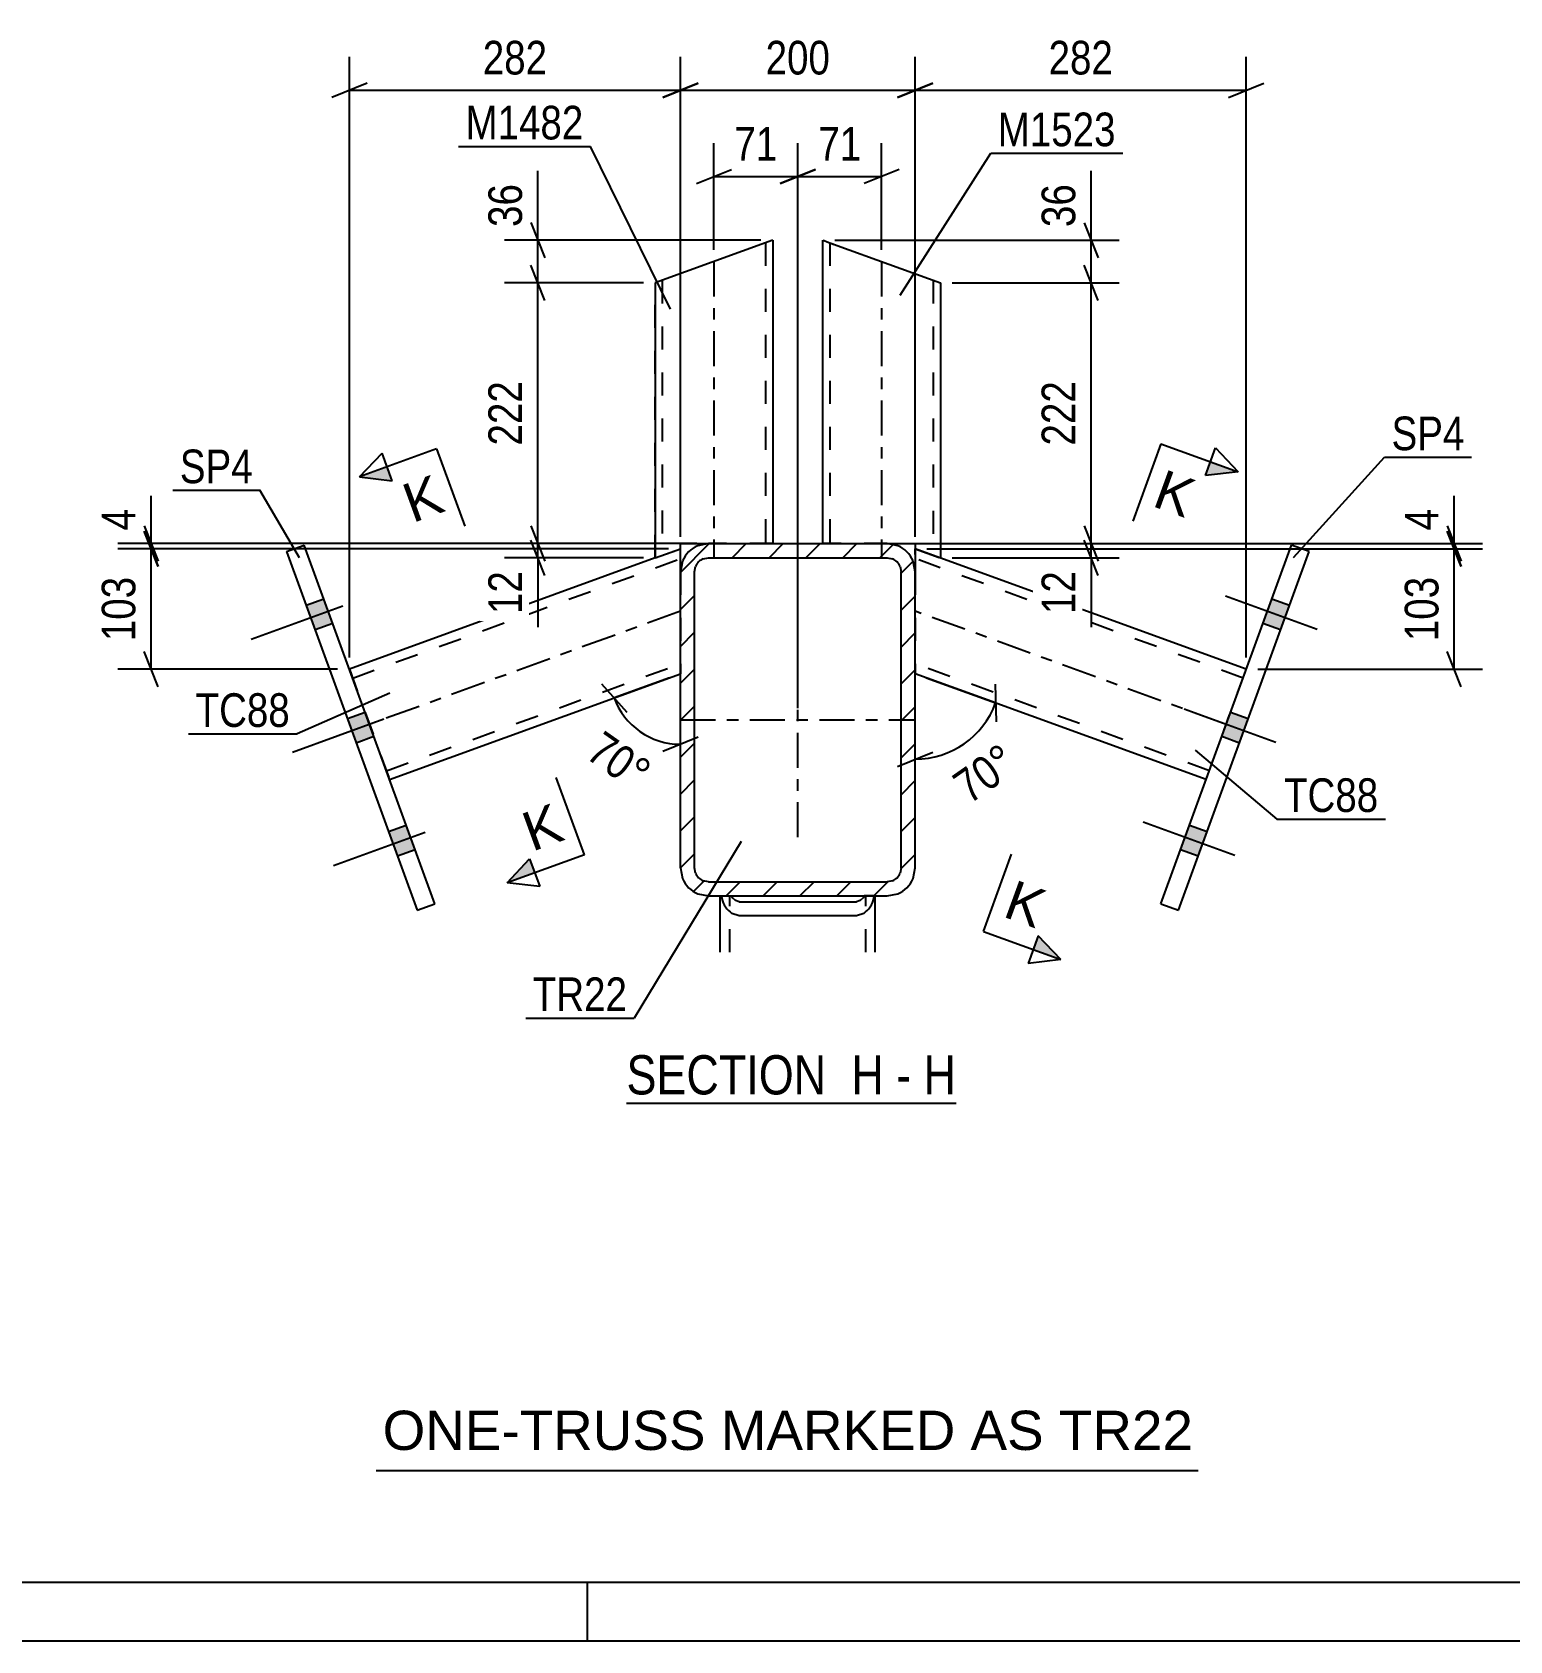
# Model space of a CAD drawing. Header units: millimetres. Extents: x -95 to 746, y -460 to 134.
# Drawn here: x 279 to 404.9, y -460.3 to -323.3 of the extents above; entities that cross this region are included whole.
import ezdxf

# ---------------------------------------------------------------- set-up
doc = ezdxf.new("R2010")
doc.units = ezdxf.units.MM
doc.linetypes.add('DXK_LINE_DOT2', pattern=[3.9198, 1.9599, -1.9599])
doc.linetypes.add('DXK_LINE_DOT3', pattern=[5.9187, 2.979, -0.9799, 0.9799, -0.9799])
doc.styles.add('Arial', font='ARIAL.TTF', dxfattribs={"height": 0.2})
doc.styles.add('Arial Narrow', font='ARIALN.TTF', dxfattribs={"height": 0.2})

# ---------------------------------------------------------------- blocks, each defined once
blk = doc.blocks.new('Unknown-389780219-18 - 38270')
at = {"color": 6, "linetype": 'Continuous'}
blk.add_line((329.62, -414.5), (357.69, -414.5), dxfattribs=at)
at = {"color": 0, "linetype": 'Continuous'}
for points in [[(347.72, -413.75), (347.72, -410.25), (329.62, -410.25), (329.62, -413.75)], [(351.54, -413.75), (351.54, -410.25), (348.77, -410.25), (348.77, -413.75)], [(353.87, -413.75), (353.87, -410.25), (352.59, -410.25), (352.59, -413.75)], [(357.69, -413.75), (357.69, -410.25), (354.92, -410.25), (354.92, -413.75)]]:
    blk.add_wipeout(points, dxfattribs=at)
at = {"color": 7, "linetype": 'Continuous', "style": 'Arial Narrow'}
for s, p in [('SECTION ', (329.62, -413.75)), ('H', (348.77, -413.75)), ('H', (354.92, -413.75)), ('-', (352.59, -413.75))]:
    blk.add_text(s, height=3.34, dxfattribs=at).set_placement(p)
blk = doc.blocks.new('Unknown-389780219-19542')
at = {"color": 5, "linetype": 'Continuous'}
for p, q in [((-89.69, -455.27), (741.31, -455.27)), ((326.31, -460.27), (326.31, -455.27)), ((-94.69, -460.27), (746.31, -460.27))]:
    blk.add_line(p, q, dxfattribs=at)
blk = doc.blocks.new('Unknown-389780219-55906')
at = {"color": 7, "linetype": 'Continuous'}
blk.add_line((308.31, -445.77), (378.31, -445.77), dxfattribs=at)
at = {"color": 7, "style": 'Arial'}
blk.add_text('ONE-TRUSS MARKED AS TR22', height=3.3428, dxfattribs=at).set_placement((308.85, -444.02))
blk = doc.blocks.new('Part-389780219-38313 - 38270')
at = {"color": 2, "linetype": 'Continuous'}
for p, q in [((300.67, -367.53), (302.18, -366.98)), ((313.29, -397.52), (302.18, -366.98)), ((300.67, -367.53), (311.79, -398.07)), ((311.79, -398.07), (313.29, -397.52))]:
    blk.add_line(p, q, dxfattribs=at)
blk = doc.blocks.new('Part-389780219-38289 - 38270')
at = {"color": 2, "linetype": 'Continuous'}
for p, q in [((337.61, -401.64), (337.61, -396.85)), ((337.71, -396.85), (337.74, -397.07)), ((338.65, -397), (338.58, -396.85)), ((338.91, -397.25), (338.65, -397)), ((349.78, -397), (349.52, -397.25)), ((349.85, -396.85), (349.78, -397)), ((350.69, -397.07), (350.72, -396.85)), ((350.81, -401.64), (350.81, -396.85)), ((338.6, -398.33), (339.21, -398.51)), ((339.21, -397.34), (338.91, -397.25)), ((339.21, -397.34), (349.21, -397.34)), ((339.21, -398.51), (349.21, -398.51)), ((349.52, -397.25), (349.21, -397.34)), ((349.21, -398.51), (349.83, -398.33))]:
    blk.add_line(p, q, dxfattribs=at)
at = {"color": 7, "linetype": 'DXK_LINE_DOT2'}
for p, q in [((337.61, -396.85), (337.71, -396.85)), ((337.71, -396.85), (338.58, -396.85)), ((338.41, -401.64), (338.41, -396.85)), ((350.81, -396.85), (349.85, -396.85)), ((350.01, -401.64), (350.01, -396.85))]:
    blk.add_line(p, q, dxfattribs=at)
at = {"color": 2, "linetype": 'Continuous'}
for centre, start, end in [((339.81, -396.58), 193.2949, 235.5336), ((348.62, -396.58), 304.4664, 346.7051)]:
    blk.add_arc(centre, 2.13, start, end, dxfattribs=at)
blk = doc.blocks.new('Bolt-389780219-38487 - 38270')
at = {"linetype": 'Continuous'}
for points in [[(385.33, -374.2), (386.08, -372.13), (384.58, -371.59), (383.82, -373.65)], [(385.33, -374.2), (386.08, -372.13), (384.58, -371.59), (383.82, -373.65)], [(385.33, -374.2), (386.08, -372.13), (384.58, -371.59), (383.82, -373.65)], [(381.82, -383.83), (382.57, -381.76), (381.07, -381.22), (380.32, -383.28)], [(381.82, -383.83), (382.57, -381.76), (381.07, -381.22), (380.32, -383.28)], [(378.32, -393.46), (379.07, -391.4), (377.57, -390.85), (376.81, -392.92)], [(378.32, -393.46), (379.07, -391.4), (377.57, -390.85), (376.81, -392.92)], [(378.32, -393.46), (379.07, -391.4), (377.57, -390.85), (376.81, -392.92)]]:
    blk.add_hatch(color=1, dxfattribs=at).paths.add_polyline_path(points)
at = {"color": 1, "linetype": 'Continuous'}
for p, q in [((388.43, -374.16), (380.63, -371.32)), ((388.43, -374.16), (380.63, -371.32)), ((388.43, -374.16), (380.63, -371.32)), ((386.08, -372.13), (384.58, -371.59)), ((386.08, -372.13), (384.58, -371.59)), ((386.08, -372.13), (384.58, -371.59)), ((385.33, -374.2), (383.82, -373.65)), ((385.33, -374.2), (383.82, -373.65)), ((385.33, -374.2), (383.82, -373.65)), ((384.92, -383.79), (377.12, -380.95)), ((384.92, -383.79), (377.12, -380.95)), ((382.57, -381.76), (381.07, -381.22)), ((382.57, -381.76), (381.07, -381.22)), ((381.82, -383.83), (380.32, -383.28)), ((381.82, -383.83), (380.32, -383.28)), ((381.42, -393.42), (373.62, -390.58)), ((381.42, -393.42), (373.62, -390.58)), ((381.42, -393.42), (373.62, -390.58)), ((379.07, -391.4), (377.57, -390.85)), ((379.07, -391.4), (377.57, -390.85)), ((379.07, -391.4), (377.57, -390.85)), ((378.32, -393.46), (376.81, -392.92)), ((378.32, -393.46), (376.81, -392.92)), ((378.32, -393.46), (376.81, -392.92))]:
    blk.add_line(p, q, dxfattribs=at)
blk = doc.blocks.new('Part-389780219-38314 - 38270')
at = {"color": 2, "linetype": 'Continuous'}
for p, q in [((375.14, -397.52), (386.25, -366.98)), ((387.76, -367.53), (386.25, -366.98)), ((376.64, -398.07), (387.76, -367.53)), ((375.14, -397.52), (376.64, -398.07))]:
    blk.add_line(p, q, dxfattribs=at)
blk = doc.blocks.new('Part-389780219-38306 - 38270')
at = {"color": 2, "linetype": 'Continuous'}
for p, q in [((332.07, -368.07), (306.02, -377.55)), ((334.21, -367.79), (334.21, -367.29)), ((334.21, -369.25), (334.21, -367.79)), ((309.44, -386.95), (334.21, -377.93))]:
    blk.add_line(p, q, dxfattribs=at)
at = {"color": 7, "linetype": 'DXK_LINE_DOT2'}
for p, q in [((306.3, -378.3), (334.21, -368.14)), ((332.07, -368.07), (334.21, -367.29)), ((334.21, -367.79), (334.21, -367.29)), ((334.21, -369.25), (334.21, -377.93)), ((306.02, -377.55), (309.44, -386.95)), ((309.17, -386.2), (334.21, -377.08))]:
    blk.add_line(p, q, dxfattribs=at)
at = {"color": 7, "linetype": 'DXK_LINE_DOT3'}
blk.add_line((334.21, -372.61), (307.73, -382.25), dxfattribs=at)
blk = doc.blocks.new('Part-389780219-38312 - 38270')
at = {"color": 2, "linetype": 'Continuous'}
for p, q in [((354.21, -367.29), (354.21, -368.99)), ((382.4, -377.55), (356, -367.94)), ((354.21, -368.99), (354.21, -369.25)), ((378.98, -386.95), (354.21, -377.93))]:
    blk.add_line(p, q, dxfattribs=at)
at = {"color": 7, "linetype": 'DXK_LINE_DOT2'}
for p, q in [((356, -367.94), (354.21, -367.29)), ((354.21, -367.79), (354.21, -367.29)), ((382.13, -378.3), (354.21, -368.14)), ((354.21, -369.25), (354.21, -377.93)), ((379.26, -386.2), (354.21, -377.08)), ((378.98, -386.95), (382.4, -377.55))]:
    blk.add_line(p, q, dxfattribs=at)
at = {"color": 7, "linetype": 'DXK_LINE_DOT3'}
blk.add_line((380.69, -382.25), (354.21, -372.61), dxfattribs=at)
blk = doc.blocks.new('Part-389780219-38376 - 38270')
at = {"linetype": 'Continuous'}
h = blk.add_hatch(dxfattribs=at)
h.set_pattern_fill('', scale=0.7, style=0, pattern_type=0)
h.set_pattern_definition([(45, (334.2142, -394.455), (-1.57154, 1.57154), [])])
h.paths.add_polyline_path([(334.21, -369.25), (334.21, -394.45), (334.4, -395.37), (334.92, -396.15), (335.7, -396.67), (336.61, -396.85), (351.81, -396.85), (352.73, -396.67), (353.51, -396.15), (354.03, -395.37), (354.21, -394.45), (354.21, -369.25), (354.03, -368.34), (353.51, -367.56), (352.73, -367.04), (351.81, -366.85), (336.61, -366.85), (335.7, -367.04), (334.92, -367.56), (334.4, -368.34)])
h.paths.add_polyline_path([(335.77, -368.41), (336.15, -368.15), (336.61, -368.05), (351.81, -368.05), (352.27, -368.15), (352.66, -368.41), (352.92, -368.8), (353.01, -369.25), (353.01, -394.45), (352.92, -394.91), (352.66, -395.3), (352.27, -395.56), (351.81, -395.65), (336.61, -395.65), (336.15, -395.56), (335.77, -395.3), (335.51, -394.91), (335.41, -394.45), (335.41, -369.25), (335.51, -368.8)])
at = {"color": 2, "linetype": 'Continuous'}
for p, q in [((336.61, -366.85), (335.7, -367.04)), ((336.61, -366.85), (351.81, -366.85)), ((352.73, -367.04), (351.81, -366.85)), ((334.4, -368.34), (334.21, -369.25)), ((336.15, -368.15), (336.61, -368.05)), ((336.61, -368.05), (351.81, -368.05)), ((351.81, -368.05), (352.27, -368.15)), ((354.21, -369.25), (354.03, -368.34)), ((334.21, -394.45), (334.21, -369.25)), ((335.41, -369.25), (335.51, -368.8)), ((335.41, -394.45), (335.41, -369.25)), ((352.92, -368.8), (353.01, -369.25)), ((353.01, -394.45), (353.01, -369.25)), ((354.21, -394.45), (354.21, -369.25)), ((334.21, -394.45), (334.4, -395.37)), ((335.51, -394.91), (335.41, -394.45)), ((336.61, -395.65), (336.15, -395.56)), ((336.61, -395.65), (351.81, -395.65)), ((352.27, -395.56), (351.81, -395.65)), ((353.01, -394.45), (352.92, -394.91)), ((354.03, -395.37), (354.21, -394.45)), ((335.7, -396.67), (336.61, -396.85)), ((336.61, -396.85), (351.81, -396.85)), ((351.81, -396.85), (352.73, -396.67))]:
    blk.add_line(p, q, dxfattribs=at)
at = {"color": 7, "linetype": 'DXK_LINE_DOT3'}
for p, q in [((344.21, -391.85), (344.21, -371.85)), ((334.21, -381.85), (354.21, -381.85))]:
    blk.add_line(p, q, dxfattribs=at)
at = {"color": 2, "linetype": 'Continuous'}
for centre, radius, start, end in [((336.61, -369.25), 2.4, 112.5, 157.5), ((351.81, -369.25), 2.4, 22.5, 67.5), ((336.61, -369.25), 1.2, 112.5, 157.5), ((351.81, -369.25), 1.2, 22.5, 67.5), ((336.61, -394.45), 2.4, 202.5, 247.5), ((336.61, -394.45), 1.2, 202.5, 247.5), ((351.81, -394.45), 1.2, 292.5, 337.5), ((351.81, -394.45), 2.4, 292.5, 337.5)]:
    blk.add_arc(centre, radius, start, end, dxfattribs=at)
blk = doc.blocks.new('Bolt-389780219-38486 - 38270')
at = {"linetype": 'Continuous'}
for points in [[(304.6, -373.65), (303.85, -371.58), (302.35, -372.13), (303.1, -374.2)], [(304.6, -373.65), (303.85, -371.58), (302.35, -372.13), (303.1, -374.2)], [(304.6, -373.65), (303.85, -371.58), (302.35, -372.13), (303.1, -374.2)], [(308.11, -383.28), (307.36, -381.22), (305.85, -381.76), (306.61, -383.83)], [(308.11, -383.28), (307.36, -381.22), (305.85, -381.76), (306.61, -383.83)], [(311.62, -392.92), (310.86, -390.85), (309.36, -391.4), (310.11, -393.46)], [(311.62, -392.92), (310.86, -390.85), (309.36, -391.4), (310.11, -393.46)], [(311.62, -392.92), (310.86, -390.85), (309.36, -391.4), (310.11, -393.46)]]:
    blk.add_hatch(color=1, dxfattribs=at).paths.add_polyline_path(points)
at = {"color": 1, "linetype": 'Continuous'}
for p, q in [((305.45, -372.17), (297.65, -375.01)), ((305.45, -372.17), (297.65, -375.01)), ((305.45, -372.17), (297.65, -375.01)), ((303.85, -371.58), (302.35, -372.13)), ((303.85, -371.58), (302.35, -372.13)), ((303.85, -371.58), (302.35, -372.13)), ((304.6, -373.65), (303.1, -374.2)), ((304.6, -373.65), (303.1, -374.2)), ((304.6, -373.65), (303.1, -374.2)), ((308.96, -381.81), (301.16, -384.64)), ((308.96, -381.81), (301.16, -384.64)), ((307.36, -381.22), (305.85, -381.76)), ((307.36, -381.22), (305.85, -381.76)), ((308.11, -383.28), (306.61, -383.83)), ((308.11, -383.28), (306.61, -383.83)), ((312.46, -391.44), (304.66, -394.28)), ((312.46, -391.44), (304.66, -394.28)), ((312.46, -391.44), (304.66, -394.28)), ((310.86, -390.85), (309.36, -391.4)), ((310.86, -390.85), (309.36, -391.4)), ((310.86, -390.85), (309.36, -391.4)), ((311.62, -392.92), (310.11, -393.46)), ((311.62, -392.92), (310.11, -393.46)), ((311.62, -392.92), (310.11, -393.46))]:
    blk.add_line(p, q, dxfattribs=at)
blk = doc.blocks.new('Part-389780219-51631 - 38270')
at = {"color": 2, "linetype": 'Continuous'}
for p, q in [((346.35, -366.85), (346.35, -341.03)), ((346.35, -341.03), (346.45, -341.06)), ((346.45, -341.06), (346.71, -341.15)), ((346.71, -341.15), (347.55, -341.46)), ((347.55, -341.46), (356.35, -344.66)), ((356.35, -344.66), (356.35, -368.07)), ((351.81, -366.85), (354.21, -366.85)), ((354.21, -366.85), (354.21, -367.29)), ((354.21, -367.29), (356.26, -368.04)), ((356.35, -368.07), (356.26, -368.04))]:
    blk.add_line(p, q, dxfattribs=at)
at = {"color": 7, "linetype": 'DXK_LINE_DOT2'}
for p, q in [((346.71, -341.15), (347.32, -341.38)), ((346.95, -341.24), (346.95, -366.85)), ((346.95, -341.24), (347, -341.26)), ((347.1, -341.29), (347.55, -341.46)), ((355.75, -344.45), (355.75, -367.85)), ((351.81, -366.85), (346.35, -366.85))]:
    blk.add_line(p, q, dxfattribs=at)
at = {"color": 7, "linetype": 'DXK_LINE_DOT3'}
blk.add_line((351.35, -342.84), (351.35, -368.07), dxfattribs=at)
blk = doc.blocks.new('Part-389780219-51632 - 38270')
at = {"color": 2, "linetype": 'Continuous'}
for p, q in [((342.07, -341.02), (332.07, -344.66)), ((342.07, -341.02), (342.07, -366.85)), ((332.07, -344.66), (332.07, -368.07)), ((334.21, -367.29), (334.21, -366.85)), ((334.21, -366.85), (336.61, -366.85)), ((332.07, -368.07), (334.21, -367.29))]:
    blk.add_line(p, q, dxfattribs=at)
at = {"color": 7, "linetype": 'DXK_LINE_DOT2'}
for p, q in [((341.47, -341.24), (341.47, -366.85)), ((332.07, -368.07), (332.07, -344.66)), ((332.67, -344.44), (332.71, -344.42)), ((332.67, -344.44), (332.67, -367.85)), ((334.21, -366.85), (334.21, -366.89)), ((334.21, -366.89), (334.21, -366.85)), ((342.07, -366.85), (336.61, -366.85))]:
    blk.add_line(p, q, dxfattribs=at)
at = {"color": 7, "linetype": 'DXK_LINE_DOT3'}
blk.add_line((337.07, -342.84), (337.07, -368.07), dxfattribs=at)
blk = doc.blocks.new('StraightDimension-389780219-39740 - 38270')
at = {"color": 7, "linetype": 'Continuous'}
for p, q in [((400.12, -366.85), (400.12, -362.78)), ((400.12, -366.85), (400.12, -362.78)), ((399.52, -365.35), (400.72, -368.35)), ((352.81, -366.85), (402.52, -366.85)), ((400.72, -368.79), (399.52, -365.79)), ((400.12, -367.29), (400.12, -366.85)), ((355.21, -367.29), (402.52, -367.29))]:
    blk.add_line(p, q, dxfattribs=at)
at = {"color": 0}
blk.add_wipeout([(399.37, -363.3), (395.17, -363.3), (395.17, -366.33), (399.37, -366.33)], dxfattribs=at)
at = {"color": 3, "style": 'Arial Narrow'}
blk.add_text('4', height=2.86, rotation=90.0002, dxfattribs=at).set_placement((398.77, -365.73))
blk = doc.blocks.new('StraightDimension-389780219-55554 - 38270')
at = {"color": 7, "linetype": 'Continuous'}
for p, q in [((322.07, -341.02), (322.07, -335.11)), ((322.07, -341.02), (322.07, -335.11)), ((321.47, -339.52), (322.67, -342.52)), ((341.07, -341.02), (319.22, -341.02)), ((322.07, -344.66), (322.07, -341.02)), ((322.67, -346.16), (321.47, -343.16)), ((331.07, -344.66), (319.22, -344.66))]:
    blk.add_line(p, q, dxfattribs=at)
at = {"color": 0}
blk.add_wipeout([(321.32, -335.64), (317.12, -335.64), (317.12, -340.49), (321.32, -340.49)], dxfattribs=at)
at = {"color": 3, "style": 'Arial Narrow'}
blk.add_text('36', height=2.863, rotation=90.0002, dxfattribs=at).set_placement((320.72, -339.89))
blk = doc.blocks.new('StraightDimension-389780219-40044 - 38270')
at = {"color": 7, "linetype": 'Continuous'}
for p, q in [((354.21, -366.29), (354.21, -325.41)), ((382.4, -376.55), (382.4, -325.41)), ((355.71, -327.66), (352.71, -328.86)), ((354.21, -328.26), (382.4, -328.26)), ((380.9, -328.86), (383.9, -327.66))]:
    blk.add_line(p, q, dxfattribs=at)
at = {"color": 0}
blk.add_wipeout([(371.65, -327.51), (371.65, -323.31), (364.97, -323.31), (364.97, -327.51)], dxfattribs=at)
at = {"color": 3, "style": 'Arial Narrow'}
blk.add_text('282', height=2.863, dxfattribs=at).set_placement((365.57, -326.91))
blk = doc.blocks.new('AngleDimension-389780219-39851 - 38270')
at = {"color": 7, "linetype": 'Continuous'}
for p, q in [((328.57, -379.99), (334.21, -377.93)), ((334.21, -383.94), (334.21, -377.93)), ((327.49, -378.78), (329.64, -381.19)), ((333.27, -378.27), (328.57, -379.99)), ((335.71, -383.34), (332.71, -384.54))]:
    blk.add_line(p, q, dxfattribs=at)
blk.add_arc((334.21, -377.93), 6.01, 200, 270, dxfattribs=at)
at = {"color": 0}
blk.add_wipeout([(330.49, -388.89), (332.9, -385.45), (327.61, -381.74), (325.2, -385.18)], dxfattribs=at)
at = {"color": 3, "style": 'Arial Narrow'}
blk.add_text('70°', height=2.863, rotation=-35.002, dxfattribs=at).set_placement((326.03, -385.03))
blk = doc.blocks.new('StraightDimension-389780219-39741 - 38270')
at = {"color": 7, "linetype": 'Continuous'}
for p, q in [((399.52, -365.79), (400.72, -368.79)), ((355.21, -367.29), (402.52, -367.29)), ((400.12, -377.55), (400.12, -367.29)), ((400.72, -379.05), (399.52, -376.05)), ((383.4, -377.55), (402.52, -377.55))]:
    blk.add_line(p, q, dxfattribs=at)
at = {"color": 0}
blk.add_wipeout([(399.37, -369.08), (395.17, -369.08), (395.17, -375.76), (399.37, -375.76)], dxfattribs=at)
at = {"color": 3, "style": 'Arial Narrow'}
blk.add_text('103', height=2.863, rotation=90.0002, dxfattribs=at).set_placement((398.77, -375.16))
blk = doc.blocks.new('StraightDimension-389780219-39761 - 38270')
at = {"color": 7, "linetype": 'Continuous'}
for p, q in [((289.14, -366.85), (289.14, -362.78)), ((289.14, -366.85), (289.14, -362.78)), ((288.54, -365.35), (289.74, -368.35)), ((335.61, -366.85), (286.29, -366.85)), ((289.74, -368.79), (288.54, -365.79)), ((289.14, -367.29), (289.14, -366.85)), ((333.21, -367.29), (286.29, -367.29))]:
    blk.add_line(p, q, dxfattribs=at)
at = {"color": 0}
blk.add_wipeout([(288.39, -363.3), (284.19, -363.3), (284.19, -366.33), (288.39, -366.33)], dxfattribs=at)
at = {"color": 3, "style": 'Arial Narrow'}
blk.add_text('4', height=2.86, rotation=90.0002, dxfattribs=at).set_placement((287.79, -365.73))
blk = doc.blocks.new('StraightDimension-389780219-55688 - 38270')
at = {"color": 7, "linetype": 'Continuous'}
for p, q in [((344.21, -380.85), (344.21, -332.75)), ((351.35, -341.84), (351.35, -332.75)), ((342.71, -336.2), (345.71, -335)), ((352.85, -335), (349.85, -336.2)), ((344.21, -335.6), (351.35, -335.6))]:
    blk.add_line(p, q, dxfattribs=at)
at = {"color": 0}
blk.add_wipeout([(350.21, -334.85), (350.21, -330.65), (345.36, -330.65), (345.36, -334.85)], dxfattribs=at)
at = {"color": 3, "style": 'Arial Narrow'}
blk.add_text('71', height=2.863, dxfattribs=at).set_placement((345.96, -334.25))
blk = doc.blocks.new('StraightDimension-389780219-39762 - 38270')
at = {"color": 7, "linetype": 'Continuous'}
for p, q in [((288.54, -365.79), (289.74, -368.79)), ((333.21, -367.29), (286.29, -367.29)), ((289.14, -377.55), (289.14, -367.29)), ((289.74, -379.05), (288.54, -376.05)), ((305.02, -377.55), (286.29, -377.55))]:
    blk.add_line(p, q, dxfattribs=at)
at = {"color": 0}
blk.add_wipeout([(288.39, -369.08), (284.19, -369.08), (284.19, -375.76), (288.39, -375.76)], dxfattribs=at)
at = {"color": 3, "style": 'Arial Narrow'}
blk.add_text('103', height=2.863, rotation=90.0002, dxfattribs=at).set_placement((287.79, -375.16))
blk = doc.blocks.new('AngleDimension-389780219-39845 - 38270')
at = {"color": 7, "linetype": 'Continuous'}
for p, q in [((361.06, -380.42), (354.21, -377.93)), ((354.21, -385.22), (354.21, -377.93)), ((355.15, -378.28), (361.06, -380.42)), ((361.01, -378.81), (361.11, -382.04)), ((352.71, -385.82), (355.71, -384.62))]:
    blk.add_line(p, q, dxfattribs=at)
blk.add_arc((354.21, -377.93), 7.28, 270, 340, dxfattribs=at)
at = {"color": 0}
blk.add_wipeout([(363.96, -386.22), (361.55, -382.78), (356.26, -386.49), (358.67, -389.93)], dxfattribs=at)
at = {"color": 3, "style": 'Arial Narrow'}
blk.add_text('70°', height=2.863, rotation=35.002, dxfattribs=at).set_placement((358.82, -389.09))
blk = doc.blocks.new('StraightDimension-389780219-55626 - 38270')
at = {"color": 7, "linetype": 'Continuous'}
for p, q in [((369.79, -346.16), (368.59, -343.16)), ((357.35, -344.66), (371.59, -344.66)), ((369.19, -366.85), (369.19, -344.66)), ((368.59, -365.35), (369.79, -368.35)), ((355.21, -366.85), (371.59, -366.85))]:
    blk.add_line(p, q, dxfattribs=at)
at = {"color": 0}
blk.add_wipeout([(368.44, -352.42), (364.24, -352.42), (364.24, -359.1), (368.44, -359.1)], dxfattribs=at)
at = {"color": 3, "style": 'Arial Narrow'}
blk.add_text('222', height=2.863, rotation=90.0002, dxfattribs=at).set_placement((367.84, -358.5))
blk = doc.blocks.new('StraightDimension-389780219-40045 - 38270')
at = {"color": 7, "linetype": 'Continuous'}
for p, q in [((334.21, -366.29), (334.21, -325.41)), ((354.21, -366.29), (354.21, -325.41)), ((335.71, -327.66), (332.71, -328.86)), ((334.21, -328.26), (354.21, -328.26)), ((352.71, -328.86), (355.71, -327.66))]:
    blk.add_line(p, q, dxfattribs=at)
at = {"color": 0}
blk.add_wipeout([(347.56, -327.51), (347.56, -323.31), (340.87, -323.31), (340.87, -327.51)], dxfattribs=at)
at = {"color": 3, "style": 'Arial Narrow'}
blk.add_text('200', height=2.863, dxfattribs=at).set_placement((341.47, -326.91))
blk = doc.blocks.new('StraightDimension-389780219-40046 - 38270')
at = {"color": 7, "linetype": 'Continuous'}
for p, q in [((306.02, -376.55), (306.02, -325.41)), ((334.21, -366.29), (334.21, -325.41)), ((307.52, -327.66), (304.52, -328.86)), ((306.02, -328.26), (334.21, -328.26)), ((332.71, -328.86), (335.71, -327.66))]:
    blk.add_line(p, q, dxfattribs=at)
at = {"color": 0}
blk.add_wipeout([(323.46, -327.51), (323.46, -323.31), (316.78, -323.31), (316.78, -327.51)], dxfattribs=at)
at = {"color": 3, "style": 'Arial Narrow'}
blk.add_text('282', height=2.863, dxfattribs=at).set_placement((317.38, -326.91))
blk = doc.blocks.new('StraightDimension-389780219-55555 - 38270')
at = {"color": 7, "linetype": 'Continuous'}
for p, q in [((322.67, -346.16), (321.47, -343.16)), ((331.07, -344.66), (319.22, -344.66)), ((322.07, -366.85), (322.07, -344.66)), ((321.47, -365.35), (322.67, -368.35)), ((333.21, -366.85), (319.22, -366.85))]:
    blk.add_line(p, q, dxfattribs=at)
at = {"color": 0}
blk.add_wipeout([(321.32, -352.41), (317.12, -352.41), (317.12, -359.1), (321.32, -359.1)], dxfattribs=at)
at = {"color": 3, "style": 'Arial Narrow'}
blk.add_text('222', height=2.863, rotation=90.0002, dxfattribs=at).set_placement((320.72, -358.5))
blk = doc.blocks.new('StraightDimension-389780219-55556 - 38270')
at = {"color": 7, "linetype": 'Continuous'}
for p, q in [((321.47, -365.35), (322.67, -368.35)), ((333.21, -366.85), (319.22, -366.85)), ((322.67, -369.57), (321.47, -366.57)), ((322.07, -368.07), (322.07, -366.85)), ((331.07, -368.07), (319.22, -368.07)), ((322.07, -368.07), (322.07, -373.98)), ((322.07, -368.07), (322.07, -373.98))]:
    blk.add_line(p, q, dxfattribs=at)
at = {"color": 0}
blk.add_wipeout([(321.32, -368.6), (317.12, -368.6), (317.12, -373.45), (321.32, -373.45)], dxfattribs=at)
at = {"color": 3, "style": 'Arial Narrow'}
blk.add_text('12', height=2.863, rotation=90.0002, dxfattribs=at).set_placement((320.72, -372.85))
blk = doc.blocks.new('StraightDimension-389780219-55689 - 38270')
at = {"color": 7, "linetype": 'Continuous'}
for p, q in [((337.07, -341.83), (337.07, -332.75)), ((344.21, -380.85), (344.21, -332.75)), ((335.57, -336.2), (338.57, -335)), ((345.71, -335), (342.71, -336.2)), ((337.07, -335.6), (344.21, -335.6))]:
    blk.add_line(p, q, dxfattribs=at)
at = {"color": 0}
blk.add_wipeout([(343.07, -334.85), (343.07, -330.65), (338.21, -330.65), (338.21, -334.85)], dxfattribs=at)
at = {"color": 3, "style": 'Arial Narrow'}
blk.add_text('71', height=2.863, dxfattribs=at).set_placement((338.81, -334.25))
blk = doc.blocks.new('StraightDimension-389780219-55625 - 38270')
at = {"color": 7, "linetype": 'Continuous'}
for p, q in [((369.19, -341.03), (369.19, -335.12)), ((369.19, -341.03), (369.19, -335.12)), ((368.59, -339.53), (369.79, -342.53)), ((347.35, -341.03), (371.59, -341.03)), ((369.19, -344.66), (369.19, -341.03)), ((369.79, -346.16), (368.59, -343.16)), ((357.35, -344.66), (371.59, -344.66))]:
    blk.add_line(p, q, dxfattribs=at)
at = {"color": 0}
blk.add_wipeout([(368.44, -335.64), (364.24, -335.64), (364.24, -340.5), (368.44, -340.5)], dxfattribs=at)
at = {"color": 3, "style": 'Arial Narrow'}
blk.add_text('36', height=2.863, rotation=90.0002, dxfattribs=at).set_placement((367.84, -339.9))
blk = doc.blocks.new('StraightDimension-389780219-55627 - 38270')
at = {"color": 7, "linetype": 'Continuous'}
for p, q in [((368.59, -365.35), (369.79, -368.35)), ((355.21, -366.85), (371.59, -366.85)), ((369.79, -369.57), (368.59, -366.57)), ((369.19, -368.07), (369.19, -366.85)), ((357.35, -368.07), (371.59, -368.07)), ((369.19, -368.07), (369.19, -373.98)), ((369.19, -368.07), (369.19, -373.98))]:
    blk.add_line(p, q, dxfattribs=at)
at = {"color": 0}
blk.add_wipeout([(368.44, -368.6), (364.24, -368.6), (364.24, -373.45), (368.44, -373.45)], dxfattribs=at)
at = {"color": 3, "style": 'Arial Narrow'}
blk.add_text('12', height=2.863, rotation=90.0002, dxfattribs=at).set_placement((367.84, -372.85))
blk = doc.blocks.new('Mark-389780219-39986 - 38270')
at = {"color": 0}
blk.add_wipeout([(297.79, -361.71), (297.79, -358.71), (291.58, -358.71), (291.58, -361.71)], dxfattribs=at)
blk.add_wipeout([(297.79, -361.71), (297.79, -358.71), (291.58, -358.71), (291.58, -361.71)], dxfattribs=at)
at = {"color": 30, "linetype": 'Continuous'}
for p in [(290.98, -362.31), (301.77, -368.05)]:
    blk.add_line(p, (298.39, -362.31), dxfattribs=at)
at = {"color": 3, "style": 'Arial Narrow'}
blk.add_text('SP4', height=2.863, dxfattribs=at).set_placement((291.58, -361.71))
blk = doc.blocks.new('Mark-389780219-39854 - 38270')
at = {"color": 0}
blk.add_wipeout([(329.68, -406.65), (329.68, -403.65), (321.64, -403.65), (321.64, -406.65)], dxfattribs=at)
blk.add_wipeout([(329.68, -406.65), (329.68, -403.65), (321.64, -403.65), (321.64, -406.65)], dxfattribs=at)
at = {"color": 30, "linetype": 'Continuous'}
for p in [(339.4, -392.21), (321.04, -407.25)]:
    blk.add_line(p, (330.28, -407.25), dxfattribs=at)
at = {"color": 3, "style": 'Arial Narrow'}
blk.add_text('TR22', height=2.863, dxfattribs=at).set_placement((321.64, -406.65))
blk = doc.blocks.new('Mark-389780219-39980 - 38270')
at = {"color": 0}
blk.add_wipeout([(300.96, -382.46), (300.96, -379.46), (292.92, -379.46), (292.92, -382.46)], dxfattribs=at)
blk.add_wipeout([(300.96, -382.46), (300.96, -379.46), (292.92, -379.46), (292.92, -382.46)], dxfattribs=at)
at = {"color": 30, "linetype": 'Continuous'}
for p in [(309.47, -379.59), (292.32, -383.06)]:
    blk.add_line(p, (301.56, -383.06), dxfattribs=at)
at = {"color": 3, "style": 'Arial Narrow'}
blk.add_text('TC88', height=2.863, dxfattribs=at).set_placement((292.92, -382.46))
blk = doc.blocks.new('Mark-389780219-39983 - 38270')
at = {"color": 0}
blk.add_wipeout([(393.66, -389.7), (393.66, -386.7), (385.62, -386.7), (385.62, -389.7)], dxfattribs=at)
blk.add_wipeout([(393.66, -389.7), (393.66, -386.7), (385.62, -386.7), (385.62, -389.7)], dxfattribs=at)
at = {"color": 30, "linetype": 'Continuous'}
for p, q in [((378.04, -384.44), (385.02, -390.3)), ((385.02, -390.3), (394.26, -390.3))]:
    blk.add_line(p, q, dxfattribs=at)
at = {"color": 3, "style": 'Arial Narrow'}
blk.add_text('TC88', height=2.863, dxfattribs=at).set_placement((385.62, -389.7))
blk = doc.blocks.new('Mark-389780219-39989 - 38270')
at = {"color": 0}
blk.add_wipeout([(400.99, -358.9), (400.99, -355.9), (394.78, -355.9), (394.78, -358.9)], dxfattribs=at)
blk.add_wipeout([(400.99, -358.9), (400.99, -355.9), (394.78, -355.9), (394.78, -358.9)], dxfattribs=at)
at = {"color": 30, "linetype": 'Continuous'}
for p, q in [((386.44, -368.04), (394.18, -359.5)), ((394.18, -359.5), (401.59, -359.5))]:
    blk.add_line(p, q, dxfattribs=at)
at = {"color": 3, "style": 'Arial Narrow'}
blk.add_text('SP4', height=2.863, dxfattribs=at).set_placement((394.78, -358.9))
blk = doc.blocks.new('SectionMark-389780219-43672 - 38270')
at = {"color": 6, "linetype": 'Continuous'}
for p, q in [((379.79, -358.71), (381.71, -360.74)), ((366.6, -402.27), (363.82, -402.59))]:
    blk.add_line(p, q, dxfattribs=at)
at = {"color": 0, "linetype": 'Continuous'}
for points in [[(377.2, -364.69), (378.4, -361.4), (375.48, -360.34), (374.28, -363.62)], [(364.48, -399.64), (365.68, -396.35), (362.76, -395.28), (361.56, -398.57)]]:
    blk.add_wipeout(points, dxfattribs=at)
at = {"linetype": 'Continuous'}
for points in [[(378.94, -361.06), (379.36, -359.89), (381.71, -360.74)], [(364.25, -401.41), (364.68, -400.24), (366.6, -402.27)]]:
    blk.add_hatch(color=6, dxfattribs=at).paths.add_polyline_path(points)
at = {"color": 6, "linetype": 'Continuous'}
for p, q in [((375.13, -358.35), (372.74, -364.93)), ((375.13, -358.35), (381.71, -360.74)), ((378.94, -361.06), (379.79, -358.71)), ((381.71, -360.74), (378.94, -361.06)), ((360.02, -399.87), (362.41, -393.3)), ((360.02, -399.87), (366.6, -402.27)), ((364.68, -400.24), (363.82, -402.59)), ((366.6, -402.27), (364.68, -400.24))]:
    blk.add_line(p, q, dxfattribs=at)
at = {"color": 3, "linetype": 'Continuous', "style": 'Arial'}
for p in [(374.28, -363.62), (361.56, -398.57)]:
    blk.add_text('K', height=3.34, rotation=-20.002, dxfattribs=at).set_placement(p)
blk = doc.blocks.new('SectionMark-389780219-43673 - 38270')
at = {"color": 6, "linetype": 'Continuous'}
for p, q in [((306.87, -361.18), (308.8, -359.15)), ((322.23, -396.05), (319.45, -395.73))]:
    blk.add_line(p, q, dxfattribs=at)
at = {"color": 0, "linetype": 'Continuous'}
for points in [[(314.31, -364.06), (313.11, -360.77), (310.19, -361.83), (311.39, -365.12)], [(324.49, -392.04), (323.29, -388.75), (320.37, -389.81), (321.57, -393.1)]]:
    blk.add_wipeout(points, dxfattribs=at)
at = {"linetype": 'Continuous'}
for points in [[(309.22, -360.32), (309.65, -361.5), (306.87, -361.18)], [(321.37, -393.7), (321.8, -394.88), (319.45, -395.73)]]:
    blk.add_hatch(color=6, dxfattribs=at).paths.add_polyline_path(points)
at = {"color": 6, "linetype": 'Continuous'}
for p, q in [((313.45, -358.78), (306.87, -361.18)), ((313.45, -358.78), (315.85, -365.36)), ((309.65, -361.5), (308.8, -359.15)), ((306.87, -361.18), (309.65, -361.5)), ((326.03, -393.34), (323.64, -386.76)), ((326.03, -393.34), (319.45, -395.73)), ((319.45, -395.73), (321.37, -393.7)), ((321.37, -393.7), (322.23, -396.05))]:
    blk.add_line(p, q, dxfattribs=at)
at = {"color": 3, "linetype": 'Continuous', "style": 'Arial'}
for p in [(311.39, -365.12), (321.57, -393.1)]:
    blk.add_text('K', height=3.34, rotation=20.002, dxfattribs=at).set_placement(p)
blk = doc.blocks.new('Mark-389780219-55738 - 38270')
at = {"color": 0}
blk.add_wipeout([(371.29, -333.02), (371.29, -330.02), (361.24, -330.02), (361.24, -333.02)], dxfattribs=at)
blk.add_wipeout([(371.29, -333.02), (371.29, -330.02), (361.24, -330.02), (361.24, -333.02)], dxfattribs=at)
at = {"color": 30, "linetype": 'Continuous'}
for p, q in [((352.94, -345.71), (360.64, -333.62)), ((360.64, -333.62), (371.89, -333.62))]:
    blk.add_line(p, q, dxfattribs=at)
at = {"color": 3, "style": 'Arial Narrow'}
blk.add_text('M1523', height=2.863, dxfattribs=at).set_placement((361.24, -333.02))
blk = doc.blocks.new('Mark-389780219-55741 - 38270')
at = {"color": 0}
blk.add_wipeout([(325.96, -332.44), (325.96, -329.44), (315.91, -329.44), (315.91, -332.44)], dxfattribs=at)
blk.add_wipeout([(325.96, -332.44), (325.96, -329.44), (315.91, -329.44), (315.91, -332.44)], dxfattribs=at)
at = {"color": 30, "linetype": 'Continuous'}
for p in [(315.31, -333.04), (333.37, -346.9)]:
    blk.add_line(p, (326.56, -333.04), dxfattribs=at)
at = {"color": 3, "style": 'Arial Narrow'}
blk.add_text('M1482', height=2.863, dxfattribs=at).set_placement((315.91, -332.44))

msp = doc.modelspace()

# ---------------------------------------------------------------- block references
for name in ['Part-389780219-51632 - 38270', 'Part-389780219-51631 - 38270', 'Part-389780219-38313 - 38270', 'Part-389780219-38376 - 38270', 'Part-389780219-38314 - 38270', 'Part-389780219-38306 - 38270', 'Part-389780219-38312 - 38270', 'Bolt-389780219-38486 - 38270', 'Bolt-389780219-38487 - 38270', 'Part-389780219-38289 - 38270', 'Unknown-389780219-18 - 38270', 'Unknown-389780219-55906']:
    msp.add_blockref(name, (0, 0))

# ---------------------------------------------------------------- next in the draw order: block references
msp.add_blockref('Unknown-389780219-19542', (0, 0))

# ---------------------------------------------------------------- next in the draw order: block references
for name in ['StraightDimension-389780219-55554 - 38270', 'StraightDimension-389780219-39761 - 38270', 'StraightDimension-389780219-39740 - 38270', 'AngleDimension-389780219-39851 - 38270', 'Mark-389780219-39983 - 38270', 'Mark-389780219-39854 - 38270']:
    msp.add_blockref(name, (0, 0))

# ---------------------------------------------------------------- next in the draw order: block references
for name in ['StraightDimension-389780219-40044 - 38270', 'StraightDimension-389780219-39762 - 38270']:
    msp.add_blockref(name, (0, 0))

# ---------------------------------------------------------------- next in the draw order: block references
for name in ['StraightDimension-389780219-55688 - 38270', 'Mark-389780219-39986 - 38270', 'StraightDimension-389780219-39741 - 38270', 'Mark-389780219-39980 - 38270']:
    msp.add_blockref(name, (0, 0))

# ---------------------------------------------------------------- next in the draw order: block references
for name in ['StraightDimension-389780219-55626 - 38270', 'Mark-389780219-39989 - 38270', 'AngleDimension-389780219-39845 - 38270']:
    msp.add_blockref(name, (0, 0))

# ---------------------------------------------------------------- next in the draw order: block references
msp.add_blockref('StraightDimension-389780219-40045 - 38270', (0, 0))

# ---------------------------------------------------------------- next in the draw order: block references
for name in ['StraightDimension-389780219-40046 - 38270', 'StraightDimension-389780219-55625 - 38270', 'StraightDimension-389780219-55627 - 38270']:
    msp.add_blockref(name, (0, 0))

# ---------------------------------------------------------------- next in the draw order: block references
for name in ['Mark-389780219-55738 - 38270', 'StraightDimension-389780219-55689 - 38270', 'StraightDimension-389780219-55555 - 38270', 'SectionMark-389780219-43672 - 38270']:
    msp.add_blockref(name, (0, 0))

# ---------------------------------------------------------------- next in the draw order: block references
for name in ['Mark-389780219-55741 - 38270', 'StraightDimension-389780219-55556 - 38270']:
    msp.add_blockref(name, (0, 0))

# ---------------------------------------------------------------- next in the draw order: block references
msp.add_blockref('SectionMark-389780219-43673 - 38270', (0, 0))

doc.saveas('drawing.dxf')
